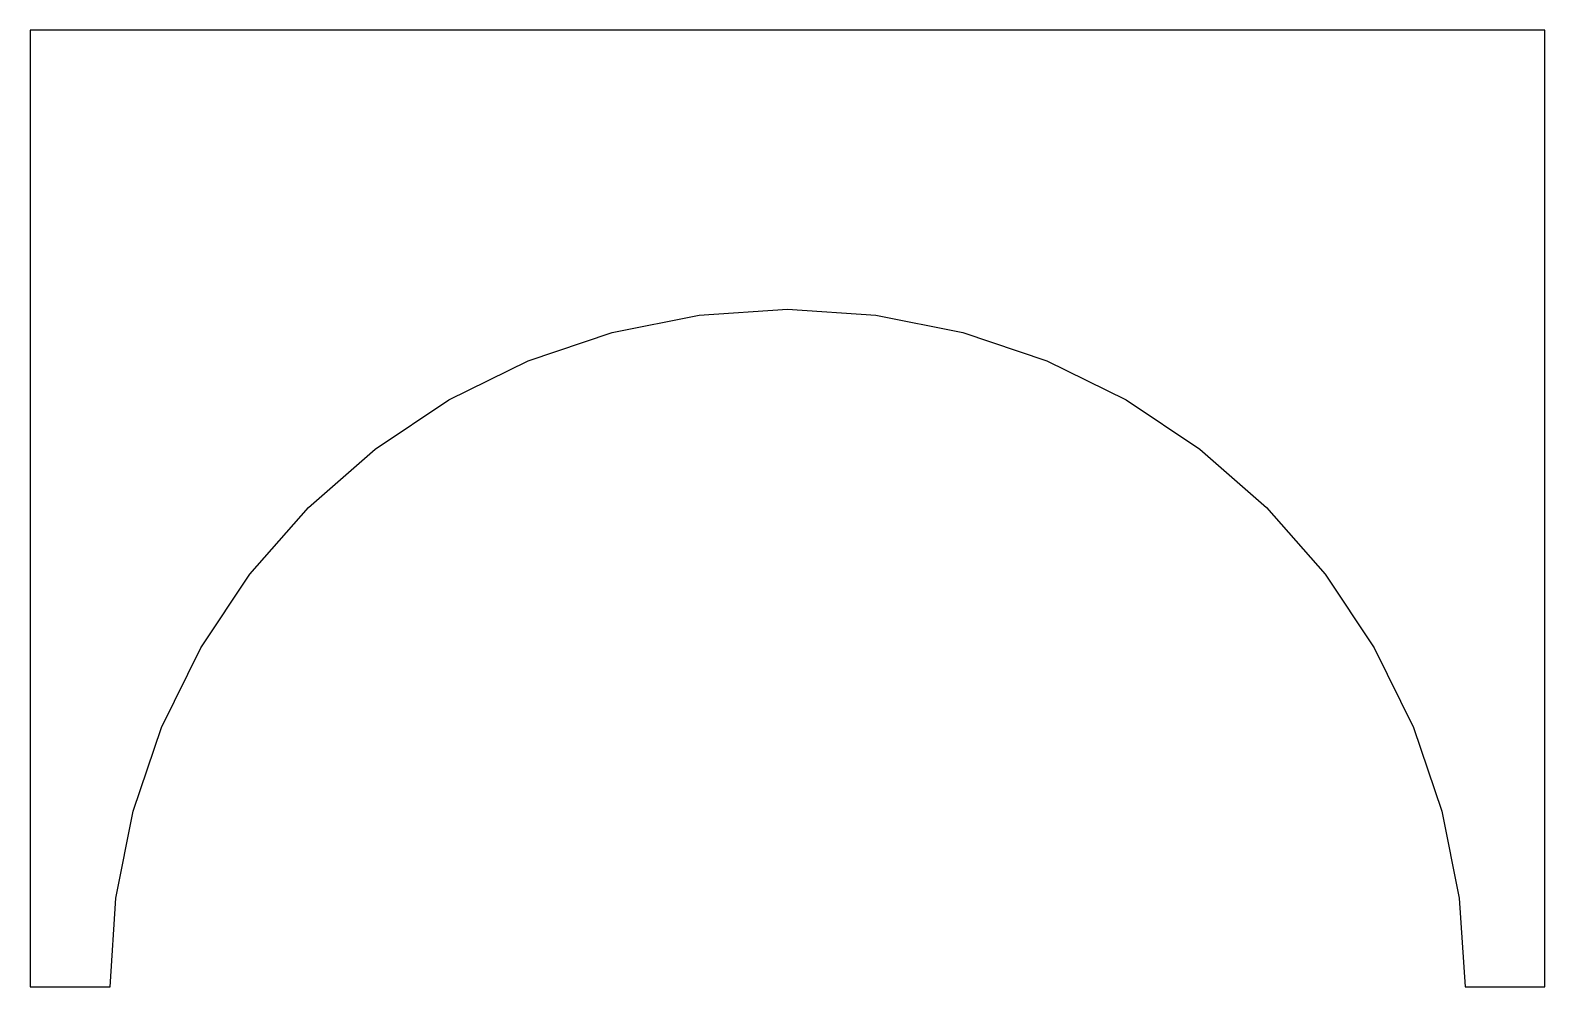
# Model space of a CAD drawing. Extents: x -8.25 to -5.87, y 21.78 to 23.28.
import ezdxf

# ---------------------------------------------------------------- set-up
doc = ezdxf.new("R2010")
doc.units = 0
doc.header["$LTSCALE"] = 1.21
doc.layers.get('0').update_dxf_attribs({"linetype": 'CONTINUOUS'})

msp = doc.modelspace()

# ---------------------------------------------------------------- linework, layer by layer
at = {"color": 3}
for p, q in [((-8.2496, 23.2834), (-8.2496, 21.7834)), ((-5.8746, 23.2834), (-8.2496, 23.2834)), ((-5.8746, 21.7834), (-5.8746, 23.2834)), ((-8.2496, 21.7834), (-8.1246, 21.7834)), ((-5.9996, 21.7834), (-5.8746, 21.7834))]:
    msp.add_line(p, q, dxfattribs=at)
msp.add_lwpolyline([(-8.1246, 21.7834), (-8.1155, 21.9221), (-8.0884, 22.0585), (-8.0438, 22.19), (-7.9823, 22.3147), (-7.9051, 22.4302), (-7.8134, 22.5348), (-7.7089, 22.6264), (-7.5934, 22.7036), (-7.4688, 22.765), (-7.3371, 22.8097), (-7.2007, 22.8369), (-7.0621, 22.8459), (-6.9235, 22.8369), (-6.7871, 22.8097), (-6.6555, 22.765), (-6.5309, 22.7036), (-6.4153, 22.6264), (-6.3109, 22.5348), (-6.2192, 22.4302), (-6.142, 22.3147), (-6.0805, 22.19), (-6.0359, 22.0585), (-6.0087, 21.9221), (-5.9996, 21.7834)], dxfattribs=at)

doc.saveas('drawing.dxf')
